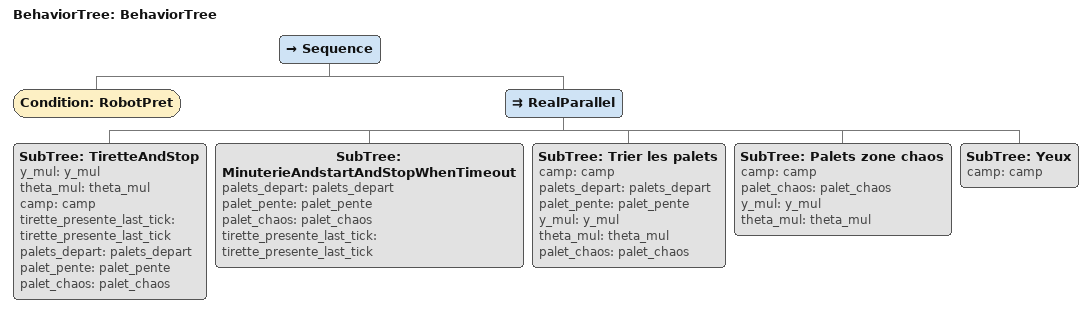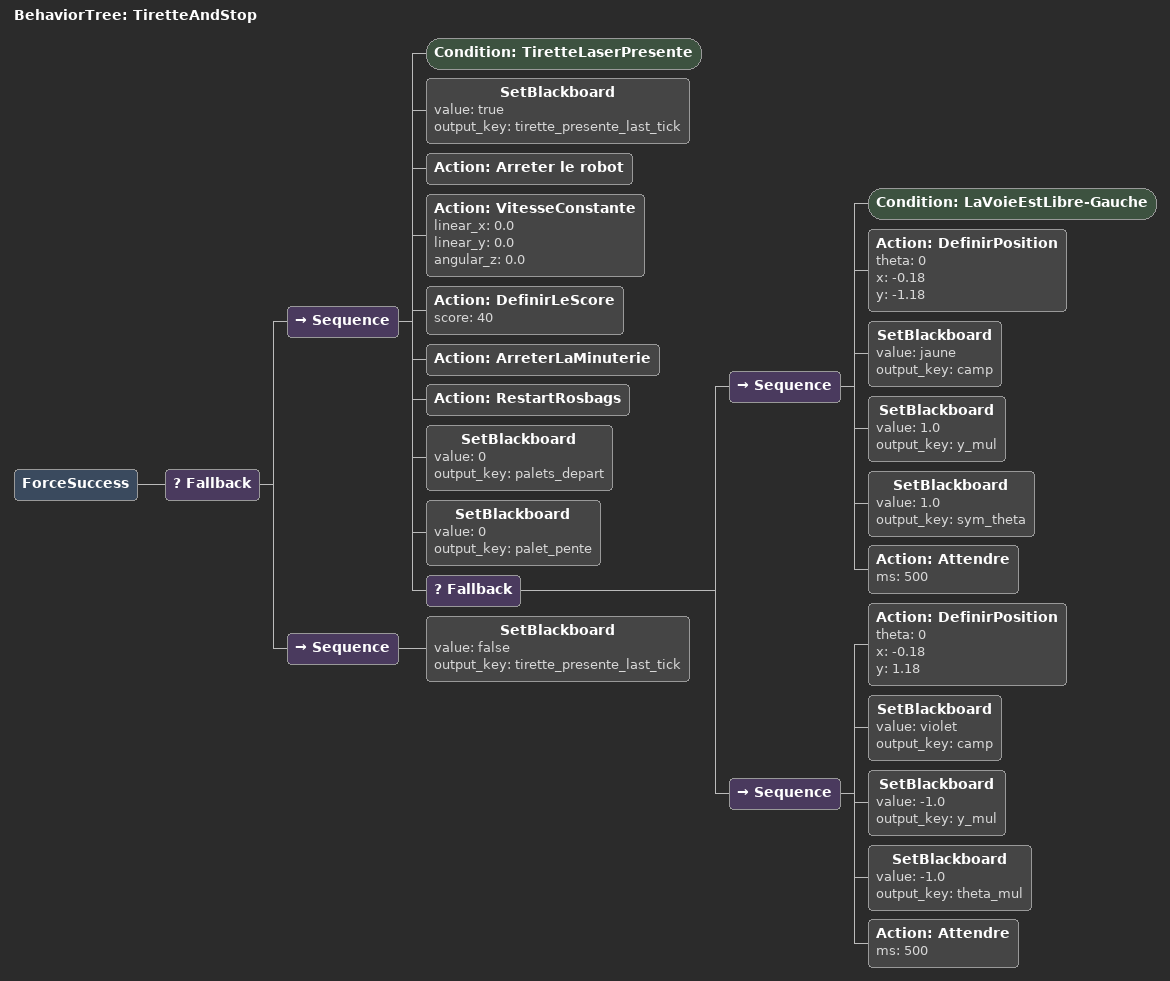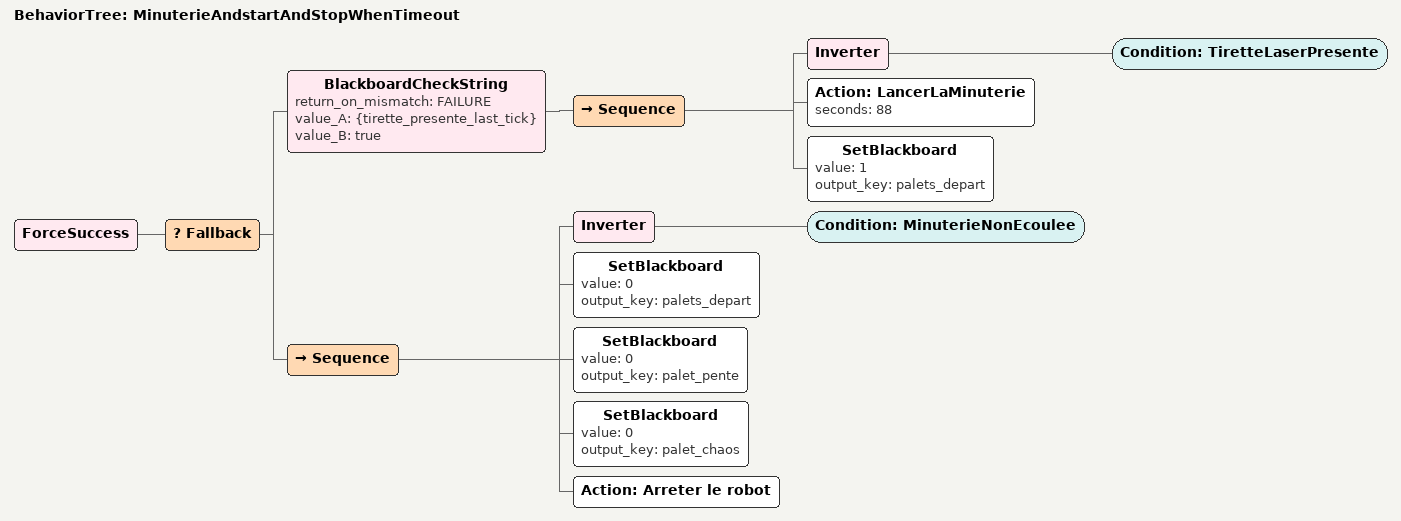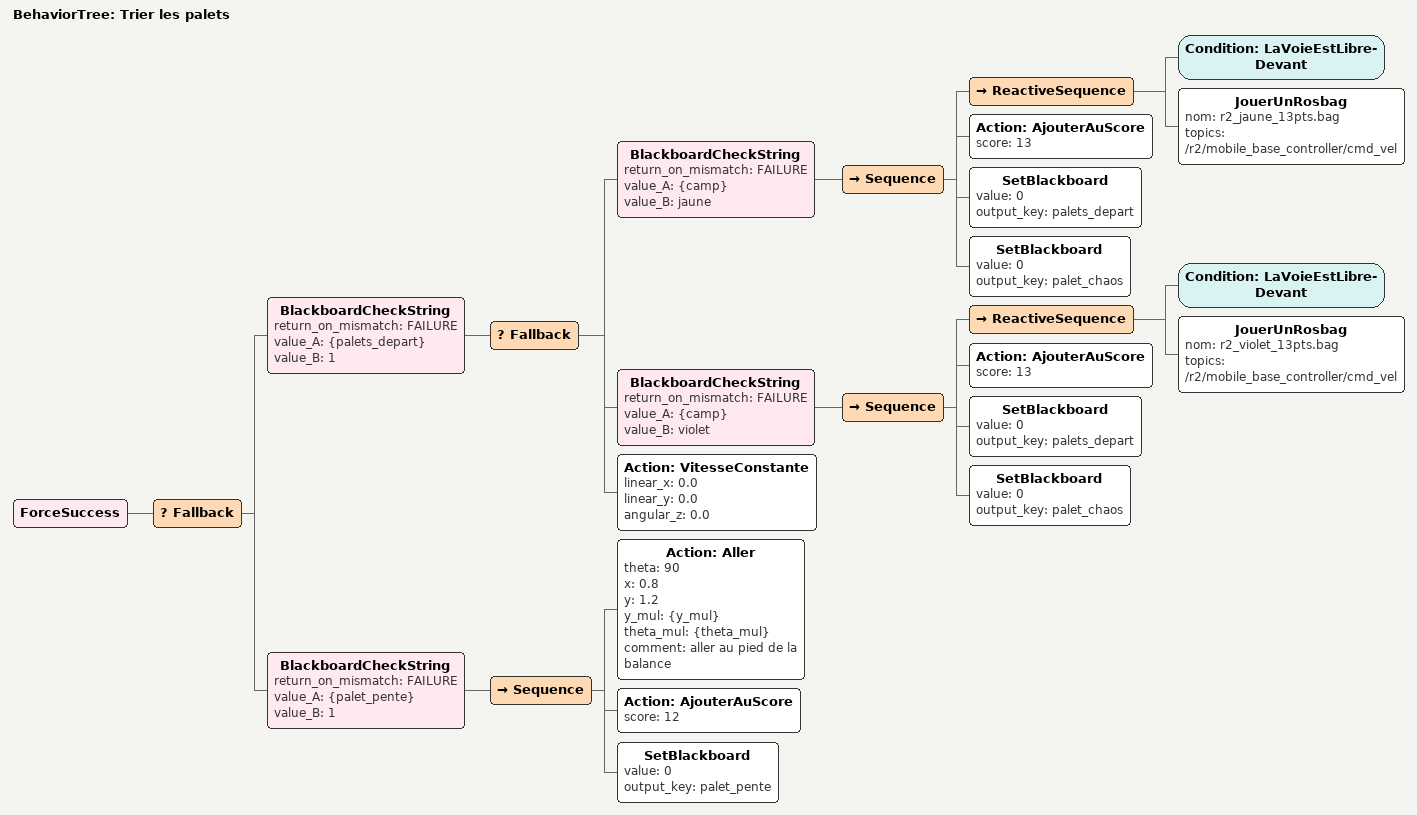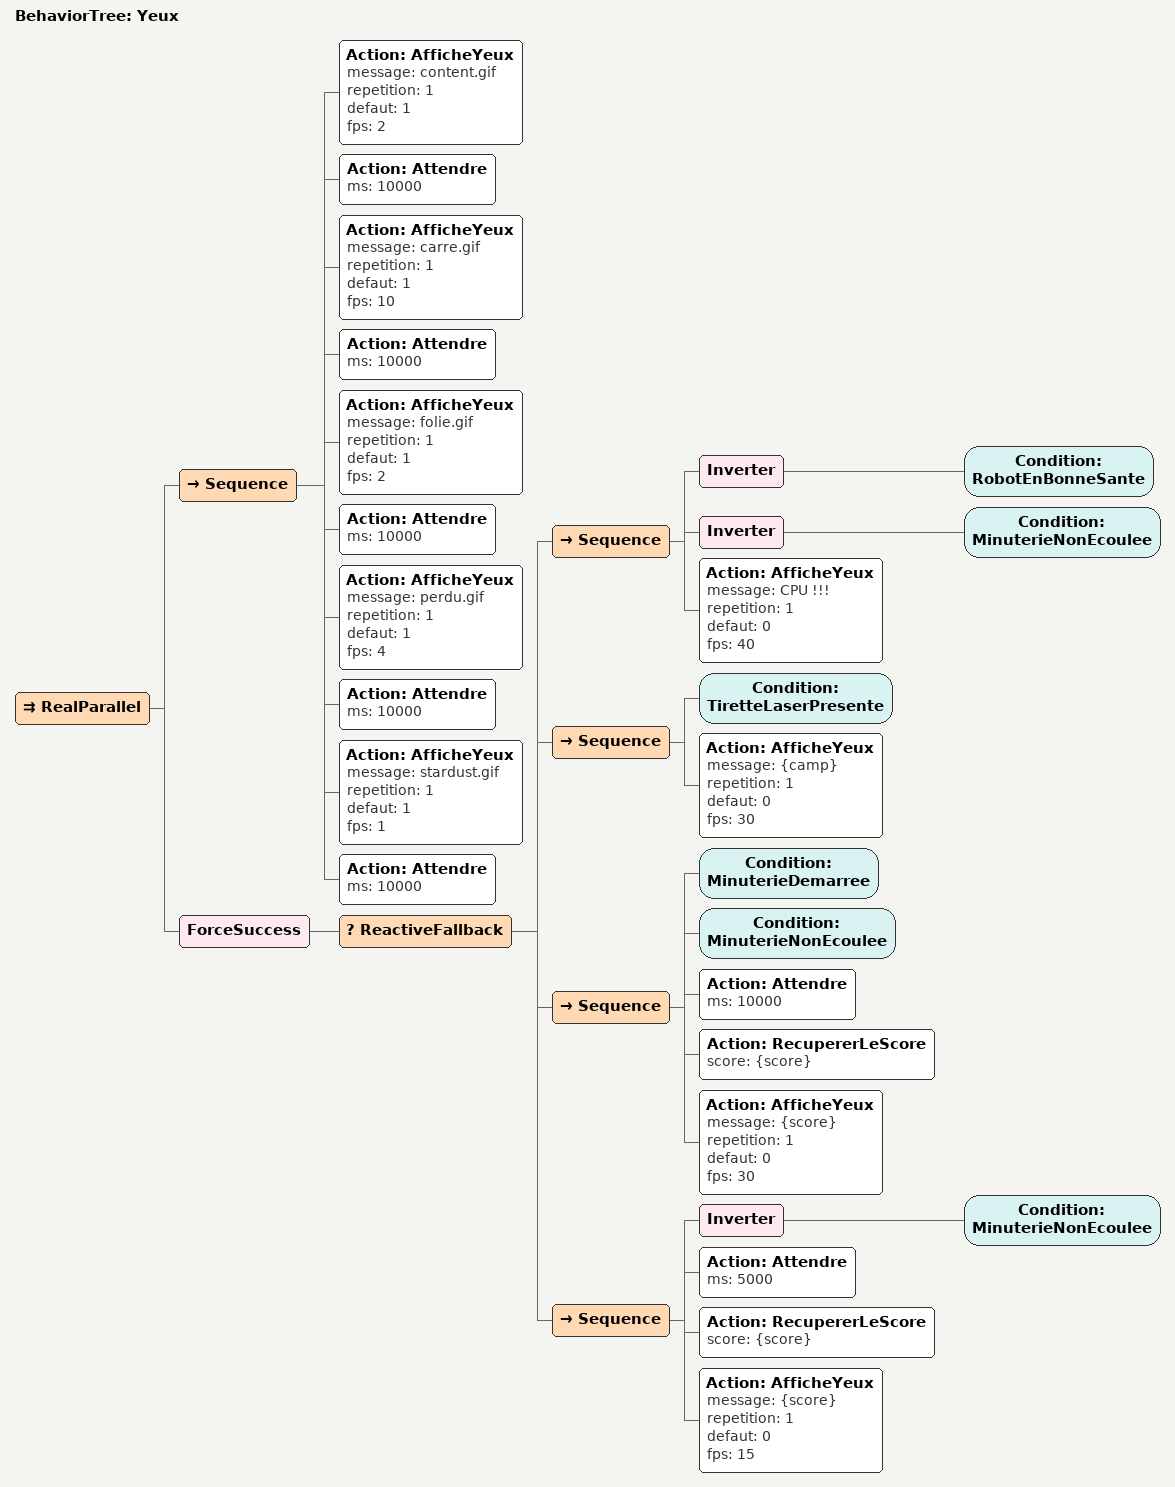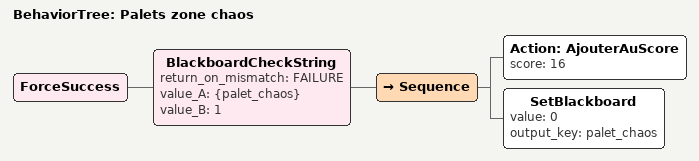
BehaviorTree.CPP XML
<root main_tree_to_execute="BehaviorTree">
    <BehaviorTree ID="BehaviorTree">
        <Sequence>
            <Condition ID="RobotPret" />
            <RealParallel>
                <SubTree ID="TiretteAndStop" y_mul="y_mul" theta_mul="theta_mul" camp="camp" tirette_presente_last_tick="tirette_presente_last_tick" palets_depart="palets_depart" palet_pente="palet_pente" palet_chaos="palet_chaos" />
                <SubTree ID="MinuterieAndstartAndStopWhenTimeout" palets_depart="palets_depart" palet_pente="palet_pente" palet_chaos="palet_chaos" tirette_presente_last_tick="tirette_presente_last_tick" />
                <SubTree ID="Trier les palets" camp="camp" palets_depart="palets_depart" palet_pente="palet_pente" y_mul="y_mul" theta_mul="theta_mul" palet_chaos="palet_chaos" />
                <SubTree ID="Palets zone chaos" camp="camp" palet_chaos="palet_chaos" y_mul="y_mul" theta_mul="theta_mul" />
                <SubTree ID="Yeux" camp="camp"/>
            </RealParallel>
        </Sequence>
    </BehaviorTree>
    <BehaviorTree ID="TiretteAndStop">
        <ForceSuccess>
            <Fallback>
                <Sequence>
                    <Condition ID="TiretteLaserPresente"/>
                    <SetBlackboard value="true" output_key="tirette_presente_last_tick"/>
                    <Action ID="Arreter le robot" />
                    <Action ID="VitesseConstante" linear_x="0.0" linear_y="0.0" angular_z="0.0" />
                    <Action ID="DefinirLeScore" score="40"/>
                    <Action ID="ArreterLaMinuterie"/>
                    <Action ID="RestartRosbags" />
                    <SetBlackboard value="0" output_key="palets_depart"/>
                    <SetBlackboard value="0" output_key="palet_pente"/>
                    <Fallback>
                        <Sequence>
                            <Condition ID="LaVoieEstLibre-Gauche"/>
                            <Action ID="DefinirPosition" theta="0" x="-0.18" y="-1.18"/>
                            <SetBlackboard value="jaune" output_key="camp"/>
                            <SetBlackboard value="1.0" output_key="y_mul"/>
                            <SetBlackboard value="1.0" output_key="sym_theta"/>
                            <Action ms="500" ID="Attendre"/>
                        </Sequence>
                        <Sequence>
                            <Action ID="DefinirPosition" theta="0" x="-0.18" y="1.18"/>
                            <SetBlackboard value="violet" output_key="camp"/>
                            <SetBlackboard value="-1.0" output_key="y_mul"/>
                            <SetBlackboard value="-1.0" output_key="theta_mul"/>
                            <Action ms="500" ID="Attendre"/>
                        </Sequence>
                    </Fallback>
                </Sequence>
                <Sequence>
                    <SetBlackboard value="false" output_key="tirette_presente_last_tick"/>
                </Sequence>
            </Fallback>
        </ForceSuccess>
    </BehaviorTree>
    <BehaviorTree ID="MinuterieAndstartAndStopWhenTimeout">
        <ForceSuccess>
            <Fallback>
                <BlackboardCheckString return_on_mismatch="FAILURE" value_A="{tirette_presente_last_tick}" value_B="true">
                    <Sequence>
                        <Inverter>
                            <Condition ID="TiretteLaserPresente"/>
                        </Inverter>
                        <Action seconds="88" ID="LancerLaMinuterie"/>
                        <SetBlackboard value="1" output_key="palets_depart"/>
                    </Sequence>
                </BlackboardCheckString>
                <Sequence>
                    <Inverter>
                        <Condition ID="MinuterieNonEcoulee"/>
                    </Inverter>
                    <SetBlackboard value="0" output_key="palets_depart"/>
                    <SetBlackboard value="0" output_key="palet_pente"/>
                    <SetBlackboard value="0" output_key="palet_chaos"/>
                    <Action ID="Arreter le robot"/>
                    <!--Action ID="VitesseConstante" linear_x="0.0" linear_y="0.0" angular_z="0.0" /-->
                </Sequence>
            </Fallback>
        </ForceSuccess>
    </BehaviorTree>
    <BehaviorTree ID="Trier les palets">
        <ForceSuccess>
            <Fallback>
                <BlackboardCheckString return_on_mismatch="FAILURE" value_A="{palets_depart}" value_B="1">
                    <Fallback>
                        <BlackboardCheckString return_on_mismatch="FAILURE" value_A="{camp}" value_B="jaune">
                            <Sequence>
                                <ReactiveSequence>
                                    <Condition ID="LaVoieEstLibre-Devant"/>
                                    <JouerUnRosbag nom="r2_jaune_13pts.bag" topics="/r2/mobile_base_controller/cmd_vel" />
                                </ReactiveSequence>
                                <Action ID="AjouterAuScore" score="13"/>
                                <SetBlackboard value="0" output_key="palets_depart"/>
                                <SetBlackboard value="0" output_key="palet_chaos"/>
                            </Sequence>
                        </BlackboardCheckString>
                        <BlackboardCheckString return_on_mismatch="FAILURE" value_A="{camp}" value_B="violet">
                            <Sequence>
                            <ReactiveSequence>
                                <Condition ID="LaVoieEstLibre-Devant"/>
                                <JouerUnRosbag nom="r2_violet_13pts.bag" topics="/r2/mobile_base_controller/cmd_vel" />
                            </ReactiveSequence>
                            <Action ID="AjouterAuScore" score="13"/>
                            <SetBlackboard value="0" output_key="palets_depart"/>
                            <SetBlackboard value="0" output_key="palet_chaos"/>
                            </Sequence>
                        </BlackboardCheckString>
                        <Action ID="VitesseConstante" linear_x="0.0" linear_y="0.0" angular_z="0.0" />
                    </Fallback>
                </BlackboardCheckString>
                <BlackboardCheckString return_on_mismatch="FAILURE" value_A="{palet_pente}" value_B="1">
                    <Sequence>
                        <Action ID="Aller" theta="90" x="0.8" y="1.2" y_mul="{y_mul}" theta_mul="{theta_mul}" comment="aller au pied de la balance"/>
                        <Action ID="AjouterAuScore" score="12"/>
                        <SetBlackboard value="0" output_key="palet_pente"/>
                    </Sequence>
                </BlackboardCheckString>
            </Fallback>
        </ForceSuccess>
    </BehaviorTree>
    <BehaviorTree ID="Yeux">
        <RealParallel>
            <Sequence>
                <Action message="content.gif" repetition="1" defaut="1" ID="AfficheYeux" fps="2"/>
                <Action ms="10000" ID="Attendre"/>
                <Action message="carre.gif" repetition="1" defaut="1" ID="AfficheYeux" fps="10"/>
                <Action ms="10000" ID="Attendre"/>
                <Action message="folie.gif" repetition="1" defaut="1" ID="AfficheYeux" fps="2"/>
                <Action ms="10000" ID="Attendre"/>
                <Action message="perdu.gif" repetition="1" defaut="1" ID="AfficheYeux" fps="4"/>
                <Action ms="10000" ID="Attendre"/>
                <Action message="stardust.gif" repetition="1" defaut="1" ID="AfficheYeux" fps="1"/>
                <Action ms="10000" ID="Attendre"/>
            </Sequence>
            <ForceSuccess>
                <ReactiveFallback>
                    <Sequence>
                        <Inverter>
                            <Condition ID="RobotEnBonneSante"/>
                        </Inverter>
                        <Inverter>
                            <Condition ID="MinuterieNonEcoulee"/>
                        </Inverter>
                        <Action message="CPU !!!" repetition="1" defaut="0" ID="AfficheYeux" fps="40"/>
                    </Sequence>
                    <Sequence>
                        <Condition ID="TiretteLaserPresente"/>
                        <Action message="{camp}" repetition="1" defaut="0" ID="AfficheYeux" fps="30"/>
                    </Sequence>
                    <Sequence>
                        <Condition ID="MinuterieDemarree"/>
                        <Condition ID="MinuterieNonEcoulee"/>
                        <Action ms="10000" ID="Attendre"/>
                        <Action ID="RecupererLeScore" score="{score}"/>
                        <Action message="{score}" repetition="1" defaut="0" ID="AfficheYeux" fps="30"/>
                    </Sequence>
                    <Sequence>
                        <Inverter>
                            <Condition ID="MinuterieNonEcoulee"/>
                        </Inverter>
                        <Action ms="5000" ID="Attendre"/>
                        <Action ID="RecupererLeScore" score="{score}"/>
                        <Action message="{score}" repetition="1" defaut="0" ID="AfficheYeux" fps="15"/>
                    </Sequence>
                </ReactiveFallback>
            </ForceSuccess>
        </RealParallel>
    </BehaviorTree>
    <BehaviorTree ID="Palets zone chaos">
        <ForceSuccess>
            <BlackboardCheckString return_on_mismatch="FAILURE" value_A="{palet_chaos}" value_B="1">
                <Sequence>
                    <Action ID="AjouterAuScore" score="16"/>
                    <SetBlackboard value="0" output_key="palet_chaos"/>
                </Sequence>
            </BlackboardCheckString>
        </ForceSuccess>
    </BehaviorTree>
</root>
